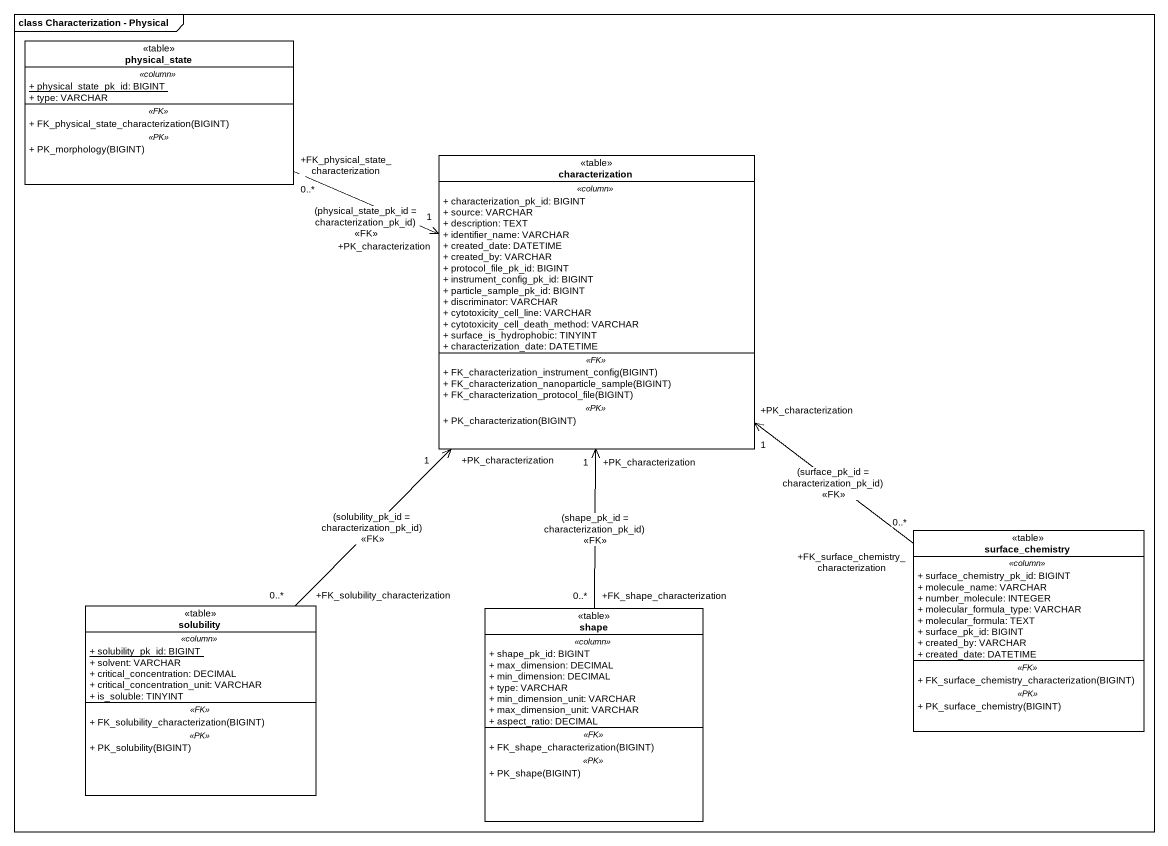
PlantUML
@startuml
mainframe class Characterization - Physical
hide circle
hide empty members
skinparam classAttributeIconSize 0
class physical_state <<table>> {
  .. <<column>> ..
  {static} + physical_state_pk_id: BIGINT
  + type: VARCHAR
  .. <<FK>> ..
  + FK_physical_state_characterization(BIGINT)
  .. <<PK>> ..
  + PK_morphology(BIGINT)
}
class characterization <<table>> {
  .. <<column>> ..
  + characterization_pk_id: BIGINT
  + source: VARCHAR
  + description: TEXT
  + identifier_name: VARCHAR
  + created_date: DATETIME
  + created_by: VARCHAR
  + protocol_file_pk_id: BIGINT
  + instrument_config_pk_id: BIGINT
  + particle_sample_pk_id: BIGINT
  + discriminator: VARCHAR
  + cytotoxicity_cell_line: VARCHAR
  + cytotoxicity_cell_death_method: VARCHAR
  + surface_is_hydrophobic: TINYINT
  + characterization_date: DATETIME
  .. <<FK>> ..
  + FK_characterization_instrument_config(BIGINT)
  + FK_characterization_nanoparticle_sample(BIGINT)
  + FK_characterization_protocol_file(BIGINT)
  .. <<PK>> ..
  + PK_characterization(BIGINT)
}
class surface_chemistry <<table>> {
  .. <<column>> ..
  + surface_chemistry_pk_id: BIGINT
  + molecule_name: VARCHAR
  + number_molecule: INTEGER
  + molecular_formula_type: VARCHAR
  + molecular_formula: TEXT
  + surface_pk_id: BIGINT
  + created_by: VARCHAR
  + created_date: DATETIME
  .. <<FK>> ..
  + FK_surface_chemistry_characterization(BIGINT)
  .. <<PK>> ..
  + PK_surface_chemistry(BIGINT)
}
class solubility <<table>> {
  .. <<column>> ..
  {static} + solubility_pk_id: BIGINT
  + solvent: VARCHAR
  + critical_concentration: DECIMAL
  + critical_concentration_unit: VARCHAR
  + is_soluble: TINYINT
  .. <<FK>> ..
  + FK_solubility_characterization(BIGINT)
  .. <<PK>> ..
  + PK_solubility(BIGINT)
}
class shape <<table>> {
  .. <<column>> ..
  + shape_pk_id: BIGINT
  + max_dimension: DECIMAL
  + min_dimension: DECIMAL
  + type: VARCHAR
  + min_dimension_unit: VARCHAR
  + max_dimension_unit: VARCHAR
  + aspect_ratio: DECIMAL
  .. <<FK>> ..
  + FK_shape_characterization(BIGINT)
  .. <<PK>> ..
  + PK_shape(BIGINT)
}
physical_state "+FK_physical_state_characterization\n0..*" -right-> "+PK_characterization\n1" characterization : (physical_state_pk_id = characterization_pk_id)\n<<FK>>
surface_chemistry "+FK_surface_chemistry_characterization\n0..*" -up-> "+PK_characterization\n1" characterization : (surface_pk_id = characterization_pk_id)\n<<FK>>
solubility "+FK_solubility_characterization\n0..*" -up-> "+PK_characterization\n1" characterization : (solubility_pk_id = characterization_pk_id)\n<<FK>>
shape "+FK_shape_characterization\n0..*" -up-> "+PK_characterization\n1" characterization : (shape_pk_id = characterization_pk_id)\n<<FK>>
@enduml
